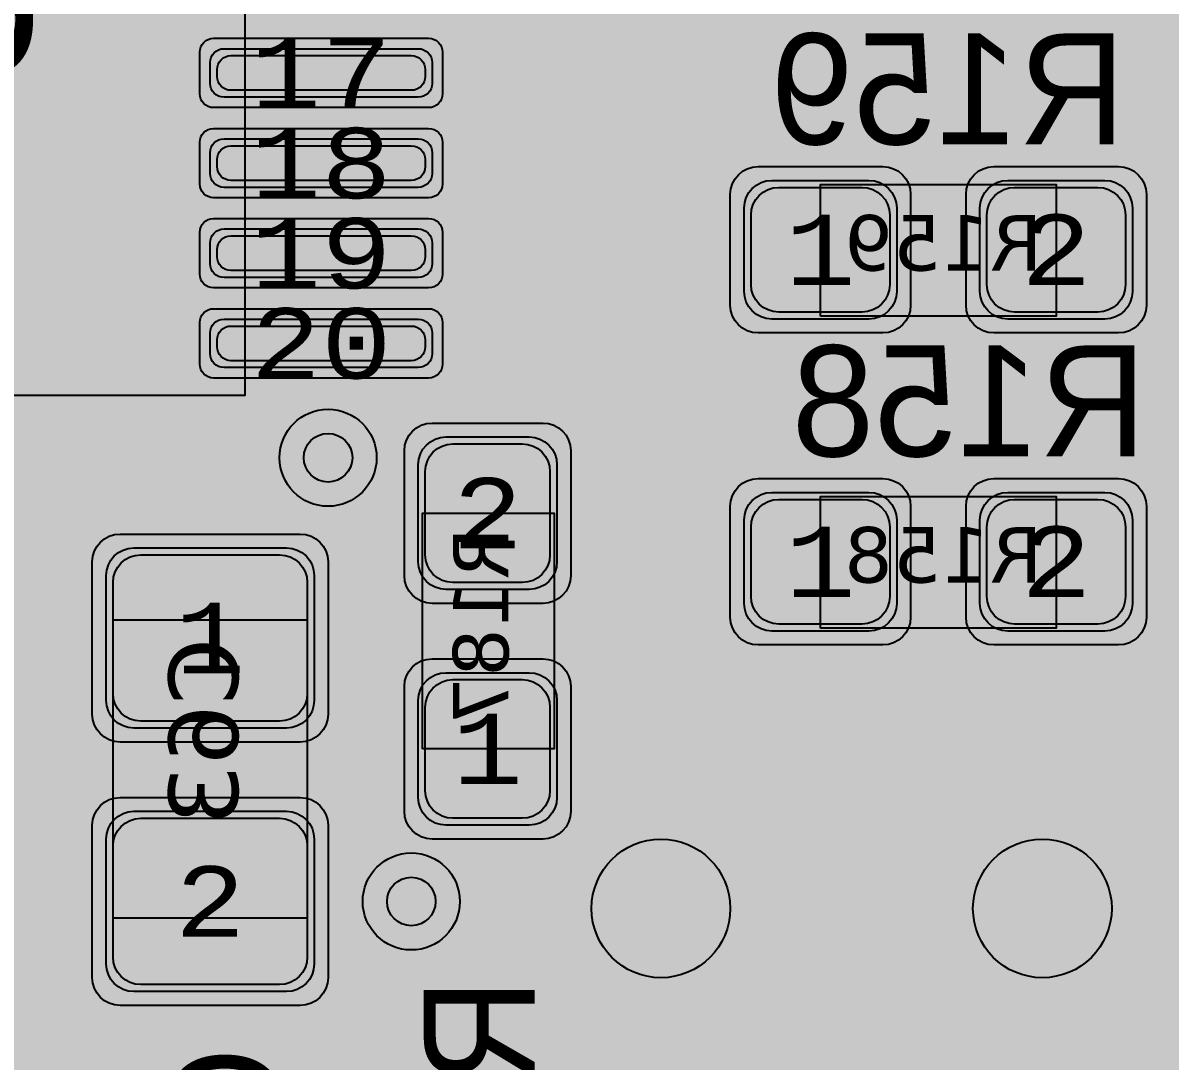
# Model space of a CAD drawing. Extents: x -98 to 119, y -207 to 98.
# Drawn here: x 20.65 to 28.92, y -26.35 to -18.86 of the extents above; entities that cross this region are included whole.
import ezdxf
from ezdxf.enums import TextEntityAlignment as Align

# ---------------------------------------------------------------- set-up
doc = ezdxf.new("R2010")
doc.units = 0
doc.header["$MEASUREMENT"] = 0
for name, color, linetype in [('ASSEMBLY_OUTLINES_BTM', 191, 'CONTINUOUS'), ('ASSEMBLY_PART_NUMBERS_BTM', 191, 'CONTINUOUS'), ('ASSEMBLY_REF_DES_BTM', 191, 'CONTINUOUS'), ('BOARD_OUTLINE', 10, 'CONTINUOUS'), ('DRILL_DRAWING', 21, 'CONTINUOUS'), ('GENERATED_SILKSCREEN_BTM', 255, 'CONTINUOUS'), ('MANUFACTURING_OUTLINES', 10, 'CONTINUOUS'), ('MOUNTING_HOLES_LAYER_BOT17', 42, 'CONTINUOUS'), ('MOUNTING_HOLES_LAYER_TOP', 42, 'CONTINUOUS'), ('PART_PADS_SMD_BTM', 230, 'CONTINUOUS'), ('PIN_NUMBERS_BTM', 8, 'CONTINUOUS'), ('PIN_NUMBERS_TOP', 8, 'CONTINUOUS'), ('PLACEMENT_OUTLINES_BTM', 222, 'CONTINUOUS'), ('PLANE_DATA_LAYER_BOTTOM', 230, 'CONTINUOUS'), ('PLANE_SHAPES_LAYER_BOTTOM', 230, 'CONTINUOUS'), ('PLANE_SHAPES_LAYER_TOP', 150, 'CONTINUOUS'), ('ROUTE_BORDER', 151, 'CONTINUOUS'), ('SILKSCREEN_OUTLINES_BTM', 211, 'CONTINUOUS'), ('SILKSCREEN_REF_DES_BTM', 211, 'CONTINUOUS'), ('SOLDERMASK_PADS_BTM', 12, 'CONTINUOUS'), ('SOLDERPASTE_PADS_BTM', 12, 'CONTINUOUS'), ('TRACES_LAYER_BOTTOM', 230, 'CONTINUOUS'), ('TRACES_LAYER_TOP', 150, 'CONTINUOUS'), ('VIA_HOLES_LAYER_BOTTOM', 30, 'CONTINUOUS'), ('VIA_HOLES_LAYER_TOP', 30, 'CONTINUOUS'), ('VIA_PADS_LAYER_BOTTOM', 230, 'CONTINUOUS'), ('VIA_PADS_LAYER_TOP', 150, 'CONTINUOUS')]:
    doc.layers.add(name, color=color, linetype=linetype)
doc.styles.add('COURIER_NEW', font='COUR.TTF')
doc.styles.add('VERDANA', font='verdana.TTF')
doc.styles.add('VERIBEST_GERBER_0', font='txt')

msp = doc.modelspace()

# ---------------------------------------------------------------- hatches: boundary and pattern name
at = {"layer": 'MOUNTING_HOLES_LAYER_BOT17'}
h = msp.add_hatch(color=256, dxfattribs=at)
edge = h.paths.add_edge_path()
edge.add_arc((25.25, -25.25), 0.5, 0, 360)
h = msp.add_hatch(color=256, dxfattribs=at)
edge = h.paths.add_edge_path()
edge.add_arc((28, -25.25), 0.5, 0, 360)
at = {"layer": 'MOUNTING_HOLES_LAYER_TOP'}
h = msp.add_hatch(color=256, dxfattribs=at)
edge = h.paths.add_edge_path()
edge.add_arc((25.25, -25.25), 0.5, 0, 360)
h = msp.add_hatch(color=256, dxfattribs=at)
edge = h.paths.add_edge_path()
edge.add_arc((28, -25.25), 0.5, 0, 360)
at = {"layer": 'PLANE_DATA_LAYER_BOTTOM'}
h = msp.add_hatch(color=256, dxfattribs=at)
h.paths.add_polyline_path([(-96.5, 0, -1), (96.5, 0, -1)], flags=0)
h.paths.add_polyline_path([(92.251979, -7.43598, 0.72698816), (92.479659, -3.637852, -0.30860979), (92.431259, -3.566904, -0.00963525), (92.431316, -3.563968, 0.00963501), (92.5, -0.000006), (92.5, 0.000001, 0.05332526), (90.407665, 19.562826, -0.05332692), (90.405941, 19.578942), (90.405941, 19.578943, -0.23821791), (90.436919, 19.640273, 0.66175504), (89.584154, 23.221888, -0.29529758), (89.523137, 23.277841, 0.02240102), (87.08146, 31.194059, -0.0862063), (87.076996, 31.219756), (87.076996, 31.219757, -0.21018391), (87.101696, 31.275919, 0.67938251), (85.774921, 34.749845, -0.30186499), (85.705267, 34.797373, 0.04791583), (77.514669, 50.475005, -0.14530744), (77.502324, 50.516585, -0.1239887), (77.511414, 50.552678, 0.60660899), (75.516892, 53.486368, -0.27423899), (75.44586, 53.517962, 0.02152308), (70.565432, 59.806101, -0.17759524), (70.547363, 59.855368), (70.547363, 59.855369, -0.1118333), (70.5548, 59.888203, 0.66175545), (68.116894, 62.64715, -0.29529737), (68.036725, 62.667806, 0.05833458), (51.722715, 76.687749, -0.24933783), (51.689123, 76.750923), (51.689123, 76.750924, -0.06075989), (51.691357, 76.76924, 0.7149664), (48.509213, 78.818582, -0.31487112), (48.42205, 78.81342, 0.02280668), (41.042088, 82.896302, -0.28513695), (40.999698, 82.964591), (40.999698, 82.964596, -0.00424702), (40.999709, 82.965891, 0.64704661), (37.697353, 84.5176, -0.28975486), (37.616734, 84.505806, 0.05294354), (19.031563, 90.52099, -0.30833592), (18.972104, 90.582877, 0.69698225), (15.284156, 91.27756, -0.30833961), (15.206255, 91.241547, 0.02237069), (6.993138, 92.235275, -0.31520437), (6.925536, 92.290658, 0.71588806), (3.14462, 92.496703, -0.31520526), (3.0714, 92.448994, 0.06346806), (-20.215283, 90.264015, -0.32014225), (-20.296827, 90.298428, 0.72963938), (-23.995319, 89.386755, -0.32014403), (-24.051528, 89.318386, 0.01866354), (-30.645576, 87.275991, -0.30986574), (-30.72878, 87.298418, 0.70117084), (-34.249879, 85.978007, -0.00275269), (-34.249874, 85.977168, -0.30685575), (-34.29782, 85.9064, 0.04916641), (-50.410548, 77.556603, -0.32354836), (-50.499711, 77.561018, 0.73921276), (-53.660594, 75.408706, -0.07516987), (-53.657188, 75.386179), (-53.657188, 75.386178, -0.24247942), (-53.68916, 75.324127, 0.01996774), (-59.527063, 70.80098, -0.29848709), (-59.610009, 70.791065, 0.55672441), (-62.5, 69), (-62.5, 68.999999, 0.08270852), (-62.392031, 68.351756, -0.29848757), (-62.412702, 68.270818, 0.06718659), (-78.279974, 49.27977, -0.27781781), (-78.350169, 49.24438, 0.43635087), (-80.5, 47.25), (-80.5, 47.249999, 0.14146633), (-80.192238, 46.184011, -0.14146588), (-80.180512, 46.143397), (-80.180512, 46.143396, -0.13119073), (-80.190652, 46.105416, 0.01929482), (-83.506407, 39.786053, -0.3122068), (-83.581614, 39.742899, 0.43912347), (-85.75, 37.75, 0.20482962), (-85.131688, 36.303992, -0.20483071), (-85.10813, 36.248899), (-85.10813, 36.248898, -0.10091901), (-85.114214, 36.219062, 0.04809776), (-90.466303, 19.289839, -0.31487042), (-90.530154, 19.230281, 0.71496565), (-91.24073, 15.512631, -0.26937831), (-91.202277, 15.446437), (-91.202277, 15.446436, -0.04192983), (-91.203345, 15.433723, 0.01884133), (-92.106444, 8.523669, -0.32827121), (-92.166453, 8.456161, 0.35402801), (-93.75, 6.5), (-93.75, 6.499999, 0.3147083), (-92.438077, 4.622088, -0.31470689), (-92.388093, 4.55054), (-92.388093, 4.550537, -0.01228575), (-92.388185, 4.546794, 0.01229418), (-92.5, 0.00001), (-92.5, -0.000004, 0.05293339), (-90.438132, -19.421494, -0.32940864), (-90.475468, -19.504015, 0.27173254), (-91.5, -21.25, 0.40159771), (-89.586502, -23.248128, -0.32940451), (-89.516056, -23.305059, 0.02130735), (-87.207653, -30.839509, -0.32217733), (-87.232533, -30.924924, 0.23066593), (-88, -32.499999), (-88, -32.5, 0.43149503), (-85.882787, -34.496562, -0.3221788), (-85.807634, -34.544174, 0.04801617), (-77.643233, -50.277018, -0.30387878), (-77.644537, -50.3618, 0.152519), (-78, -51.499999), (-78, -51.5, 0.48198292), (-75.552374, -53.449264, -0.30388342), (-75.473145, -53.479475, 0.02199125), (-70.483925, -59.90214, -0.3186215), (-70.47622, -59.989968, 0.72539906), (-67.952631, -62.834176, -0.31862421), (-67.866344, -62.852281, 0.06239253), (-50.265124, -77.650932, -0.25435623), (-50.230332, -77.714899), (-50.230332, -77.7149, -0.03445317), (-50.231054, -77.725364, 0.03445193), (-50.25, -78), (-50.25, -78.000001, 0.60330822), (-47.119729, -79.649997, -0.29136265), (-47.037917, -79.64725, 0.02294124), (-39.54278, -83.621879, -0.2900128), (-39.499155, -83.690765), (-39.499155, -83.690766, -0.00713035), (-39.499186, -83.692939, 0.00713296), (-39.5, -83.749994), (-39.5, -83.75, 0.65808296), (-36.126004, -85.203319, -0.29776298), (-36.043963, -85.188513, 0.04901634), (-18.771876, -90.575199, -0.30186131), (-18.712566, -90.635139, 0.67938177), (-15.056336, -91.31372, -0.30186438), (-14.979467, -91.279054, 0.02174912), (-6.993138, -92.235275, -0.31520437), (-6.925536, -92.290658, 0.71588806), (-3.14462, -92.496703, -0.31520526), (-3.0714, -92.448994, 0.06250827), (19.869968, -90.340657, -0.3455664), (19.954737, -90.381493, 0.79435682), (23.75, -89.500001), (23.75, -89.499973, 0.00508686), (23.749586, -89.459281, -0.34558849), (23.806159, -89.384097, 0.02146945), (31.383958, -87.013201, -0.31444693), (31.468175, -87.035889, 0.70013084), (35, -85.75), (35, -85.749988, 0.00909926), (34.998675, -85.677212, -0.00905723), (34.998625, -85.674452), (34.998625, -85.674439, -0.3044722), (35.045955, -85.60392, 0.04798546), (50.721249, -77.353765, -0.31444166), (50.808431, -77.356288, 0.61621831), (54, -75.75), (54, -75.749999, 0.06775817), (53.927211, -75.215343, -0.06775352), (53.924438, -75.194974), (53.924438, -75.194973, -0.24153729), (53.95619, -75.13308, 0.02236582), (60.452055, -70.01285, -0.31311155), (60.538488, -70.003709, 0.71009535), (63.344013, -67.475653, -0.09971759), (63.33807, -67.446151), (63.33807, -67.44615, -0.20692806), (63.362073, -67.390635, 0.05820555), (77.187807, -50.973449, -0.31748667), (77.269693, -50.94147, 0.72222414), (79.294241, -47.729048, -0.17387366), (79.276877, -47.680625, -0.13609457), (79.287761, -47.641379, 0.02052348), (82.926938, -40.980152, -0.3530032), (83.013777, -40.939997, 0.48811211), (85.5, -39), (85.5, -38.999999, 0.2400736), (84.675602, -37.381988, -0.24007295), (84.644192, -37.320342), (84.644192, -37.320341, -0.10410562), (84.650658, -37.289623, 0.05054674), (90.411157, -19.546683, -0.32146983), (90.476988, -19.487077, 0.38127918), (92.25, -17.5, 0.2751437), (91.203224, -15.741772, -0.27514249), (91.163342, -15.674784), (91.163342, -15.674783, -0.04255495), (91.164442, -15.661882, 0.02223578), (92.195155, -7.50356, -0.31919634)], flags=0)
at = {"layer": 'PLANE_SHAPES_LAYER_BOTTOM'}
h = msp.add_hatch(color=256, dxfattribs=at)
h.paths.add_polyline_path([(-96.5, 0, -1), (96.5, 0, -1)], flags=0)
h.paths.add_polyline_path([(-92.5, 0, -1), (92.5, 0, -1)], flags=0)
at = {"layer": 'PLANE_SHAPES_LAYER_TOP'}
h = msp.add_hatch(color=256, dxfattribs=at)
h.paths.add_polyline_path([(-96.31345, 0, -1), (96.81345, 0, -1)], flags=0)
h.paths.add_polyline_path([(-92.25, 0, -1), (92.75, 0, -1)], flags=0)
h = msp.add_hatch(color=256, dxfattribs=at)
h.paths.add_polyline_path([(46.25, -35.15), (43.875, -38), (28.75, -38), (32.25, -34.5), (32.25, -30.5), (35.75, -30.5), (35.75, -27), (14.25, -27), (14.25, -24), (-10, -24), (-10, -18.75), (1.75, -18.75), (1.75, -9.25), (-10, -9.25), (-10, 32.75), (1.75, 32.75), (1.75, 34.25), (20.25, 34.25), (20.25, 25.25), (22.25, 23.25), (34.5, 23.25), (34.5, -26.5), (41.25, -26.5), (41.25, -20.5), (46.25, -20.5)])
h.paths.add_polyline_path([(-8.75, 10.25), (-8.75, 19.5), (1.25, 19.5), (1.25, 10.25)], flags=16)
h.paths.add_polyline_path([(6, 27.25), (6, 29.75), (15.45, 29.75), (15.45, 27.25)], flags=16)
at = {"layer": 'VIA_HOLES_LAYER_BOTTOM'}
h = msp.add_hatch(color=256, dxfattribs=at)
edge = h.paths.add_edge_path()
edge.add_arc((22.85, -22), 0.175, 0, 360)
h = msp.add_hatch(color=256, dxfattribs=at)
edge = h.paths.add_edge_path()
edge.add_arc((23.45, -25.2), 0.175, 0, 360)
at = {"layer": 'VIA_HOLES_LAYER_TOP'}
h = msp.add_hatch(color=256, dxfattribs=at)
edge = h.paths.add_edge_path()
edge.add_arc((22.85, -22), 0.175, 0, 360)
h = msp.add_hatch(color=256, dxfattribs=at)
edge = h.paths.add_edge_path()
edge.add_arc((23.45, -25.2), 0.175, 0, 360)

# ---------------------------------------------------------------- linework, layer by layer
at = {"layer": 'ASSEMBLY_OUTLINES_BTM', "const_width": 0.2}
msp.add_lwpolyline([(17.75, -21.55), (17.75, -14.95), (22.25, -14.95), (22.25, -21.55)], close=True, dxfattribs=at)
at = {"layer": 'ASSEMBLY_OUTLINES_BTM'}
for points in [[(26.4, -20.98), (26.4, -20.03), (28.1, -20.03), (28.1, -20.98)], [(26.4, -23.23), (26.4, -22.28), (28.1, -22.28), (28.1, -23.23)], [(23.53, -24.1), (23.53, -22.4), (24.48, -22.4), (24.48, -24.1)], [(21.3, -25.32), (21.3, -23.17), (22.7, -23.17), (22.7, -25.32)]]:
    msp.add_lwpolyline(points, close=True, dxfattribs=at)
at = {"layer": 'BOARD_OUTLINE', "const_width": 0.1}
msp.add_lwpolyline([(-97.5, 0, -1), (97.5, 0, -1)], format="xyb", close=True, dxfattribs=at)
at = {"layer": 'GENERATED_SILKSCREEN_BTM', "const_width": 0.15}
for points in [[(22.249995, -18.975), (22.249995, -18.825), (22.250005, -18.825), (22.250005, -18.975)], [(22.249995, -19.625), (22.249995, -19.475), (22.250005, -19.475), (22.250005, -19.625)], [(22.249995, -20.275), (22.249995, -20.125), (22.250005, -20.125), (22.250005, -20.275)], [(22.249995, -20.925), (22.249995, -20.775), (22.250005, -20.775), (22.250005, -20.925)]]:
    msp.add_lwpolyline(points, close=True, dxfattribs=at)
for points in [[(27.6212, -19.7208), (27.6276, -19.7224), (27.6316, -19.7256), (27.6332, -19.7312), (27.634, -19.7376), (27.6332, -19.7432), (27.6316, -19.7488), (27.6276, -19.7528), (27.6212, -19.7536), (27.3092, -19.7536), (27.3036, -19.7528), (27.2988, -19.7488), (27.2964, -19.7432), (27.2956, -19.7376), (27.2964, -19.7312), (27.2988, -19.7256), (27.3036, -19.7224), (27.3092, -19.7208), (27.45, -19.7208), (27.45, -18.9696), (27.4508, -18.964), (27.4532, -18.96), (27.4572, -18.9576), (27.4628, -18.9568), (27.4668, -18.956), (27.4708, -18.956), (27.474, -18.9576), (27.4772, -18.9608), (27.6332, -19.18), (27.6348, -19.1832), (27.6356, -19.1856), (27.6356, -19.1912), (27.6332, -19.196), (27.6292, -19.2), (27.6244, -19.2032), (27.6188, -19.2048), (27.6156, -19.2048), (27.6132, -19.204), (27.6092, -19.1992), (27.4812, -19.02), (27.4812, -19.7208), (27.6212, -19.7208)], [(26.1108, -19.7504), (26.2452, -19.6408), (26.2476, -19.6392), (26.2492, -19.6368), (26.25, -19.632), (26.2492, -19.6264), (26.2468, -19.6208), (26.2428, -19.6168), (26.238, -19.6136), (26.2324, -19.6128), (26.2268, -19.6144), (26.0964, -19.7208), (25.838, -19.7208), (25.7132, -19.62), (25.7132, -19.3328), (25.822, -19.4208), (25.8252, -19.4224), (25.826, -19.4232), (25.8284, -19.424), (25.8316, -19.424), (26.1012, -19.424), (26.1044, -19.424), (26.1092, -19.4224), (26.1108, -19.4208), (26.2452, -19.312), (26.2476, -19.3112), (26.2484, -19.3096), (26.25, -19.3072), (26.2516, -19.3016), (26.2524, -19.2984), (26.2524, -19.0792), (26.2516, -19.0752), (26.25, -19.072), (26.2484, -19.0696), (26.2476, -19.0688), (26.2452, -19.0664), (26.1108, -18.9568), (26.1076, -18.956), (26.106, -18.9552), (26.1044, -18.9544), (26.1012, -18.9536), (25.8316, -18.9536), (25.8284, -18.9544), (25.8268, -18.9552), (25.8244, -18.956), (25.8212, -18.9568), (25.6868, -19.0664), (25.6844, -19.0704), (25.6836, -19.0736), (25.682, -19.076), (25.6812, -19.0792), (25.6812, -19.628), (25.682, -19.6304), (25.6836, -19.636), (25.6844, -19.6376), (25.6868, -19.6408), (25.8212, -19.7504), (25.8252, -19.752), (25.826, -19.7528), (25.8284, -19.7528), (25.8292, -19.7536), (25.83, -19.7536), (25.8316, -19.7536), (26.1012, -19.7536), (26.1044, -19.7528), (26.1076, -19.752), (26.1108, -19.7504)], [(26.2196, -19.0872), (26.2196, -19.2904), (26.0964, -19.392), (25.838, -19.392), (25.7132, -19.2904), (25.7132, -19.0872), (25.838, -18.9864), (26.0964, -18.9864), (26.2196, -19.0872)], [(26.858, -19.2288), (26.8612, -19.2296), (26.8636, -19.2304), (26.8668, -19.232), (26.9756, -19.32), (26.9756, -18.9864), (26.4532, -18.9864), (26.4476, -18.9848), (26.4428, -18.9816), (26.4404, -18.976), (26.4396, -18.9704), (26.4404, -18.964), (26.4428, -18.9592), (26.4476, -18.9552), (26.4532, -18.9536), (26.9932, -18.9536), (26.9988, -18.9552), (27.0036, -18.9592), (27.0076, -18.964), (27.0092, -18.9696), (27.0092, -19.3544), (27.0084, -19.36), (27.006, -19.364), (27.0028, -19.3664), (26.9972, -19.368), (26.994, -19.3696), (26.99, -19.3704), (26.986, -19.3696), (26.9828, -19.3672), (26.8524, -19.2608), (26.594, -19.2608), (26.4692, -19.3624), (26.4692, -19.62), (26.594, -19.72), (26.8524, -19.72), (26.9828, -19.6144), (26.9884, -19.612), (26.9932, -19.612), (26.9988, -19.6152), (27.0028, -19.6192), (27.006, -19.6248), (27.0076, -19.6304), (27.0068, -19.6336), (27.006, -19.636), (27.0044, -19.6384), (27.002, -19.64), (26.8668, -19.7504), (26.8644, -19.752), (26.8612, -19.752), (26.858, -19.7536), (26.5884, -19.7536), (26.5868, -19.7536), (26.5852, -19.7528), (26.5844, -19.7528), (26.5828, -19.752), (26.5812, -19.752), (26.578, -19.7504), (26.4428, -19.64), (26.4404, -19.6376), (26.4396, -19.636), (26.438, -19.6312), (26.4372, -19.628), (26.4372, -19.3544), (26.438, -19.3512), (26.4396, -19.3464), (26.4396, -19.3448), (26.4412, -19.344), (26.442, -19.3424), (26.4428, -19.3408), (26.578, -19.232), (26.582, -19.2304), (26.5852, -19.2296), (26.5884, -19.2288), (26.858, -19.2288)], [(27.926, -19.2576), (27.9236, -19.256), (27.9228, -19.252), (27.9212, -19.248), (27.9204, -19.244), (27.9204, -19.0792), (27.9212, -19.0752), (27.9228, -19.0728), (27.9228, -19.0704), (27.9236, -19.0696), (27.9252, -19.0688), (27.926, -19.0672), (28.062, -18.9568), (28.066, -18.9552), (28.0692, -18.9544), (28.0724, -18.9536), (28.4756, -18.9536), (28.4828, -18.9552), (28.4876, -18.9592), (28.4916, -18.964), (28.4932, -18.9696), (28.4932, -19.7376), (28.4916, -19.744), (28.4876, -19.748), (28.4828, -19.7504), (28.4772, -19.7512), (28.4708, -19.7504), (28.4652, -19.748), (28.4612, -19.744), (28.4596, -19.7376), (28.4596, -19.3696), (28.0836, -19.3696), (27.9524, -19.7424), (27.9492, -19.748), (27.9436, -19.7512), (27.938, -19.752), (27.9324, -19.7504), (27.9276, -19.748), (27.9236, -19.744), (27.922, -19.7384), (27.9228, -19.732), (28.054, -19.3592), (27.926, -19.2576)], [(28.4596, -18.9864), (28.0772, -18.9864), (27.9524, -19.0872), (27.9524, -19.236), (28.0772, -19.3376), (28.4596, -19.3376), (28.4596, -18.9864)], [(27.7708, -21.9708), (27.7772, -21.9724), (27.7812, -21.9756), (27.7828, -21.9812), (27.7836, -21.9876), (27.7828, -21.9932), (27.7812, -21.9988), (27.7772, -22.0028), (27.7708, -22.0036), (27.4588, -22.0036), (27.4532, -22.0028), (27.4484, -21.9988), (27.446, -21.9932), (27.4452, -21.9876), (27.446, -21.9812), (27.4484, -21.9756), (27.4532, -21.9724), (27.4588, -21.9708), (27.5996, -21.9708), (27.5996, -21.2196), (27.6004, -21.214), (27.6028, -21.21), (27.6068, -21.2076), (27.6124, -21.2068), (27.6164, -21.206), (27.6204, -21.206), (27.6236, -21.2076), (27.6268, -21.2108), (27.7828, -21.43), (27.7844, -21.4332), (27.7852, -21.4356), (27.7852, -21.4412), (27.7828, -21.446), (27.7788, -21.45), (27.774, -21.4532), (27.7684, -21.4548), (27.7652, -21.4548), (27.7628, -21.454), (27.7588, -21.4492), (27.6308, -21.27), (27.6308, -21.9708), (27.7708, -21.9708)], [(25.8652, -21.4988), (25.8908, -21.5756), (25.8652, -21.6524), (25.8652, -21.6548), (25.8644, -21.658), (25.8644, -21.9052), (25.8644, -21.9076), (25.8652, -21.91), (25.866, -21.9132), (25.8692, -21.9164), (25.9492, -21.9988), (25.9532, -22.002), (25.9572, -22.0028), (25.9604, -22.0036), (26.254, -22.0036), (26.2564, -22.0036), (26.2588, -22.0028), (26.262, -22.002), (26.2652, -21.9988), (26.3452, -21.9164), (26.3492, -21.9132), (26.35, -21.91), (26.35, -21.9052), (26.35, -21.658), (26.35, -21.6548), (26.35, -21.6532), (26.3492, -21.6524), (26.3236, -21.5756), (26.3492, -21.4988), (26.35, -21.498), (26.35, -21.4932), (26.35, -21.3012), (26.35, -21.298), (26.3492, -21.294), (26.3452, -21.29), (26.2652, -21.2076), (26.262, -21.2052), (26.2588, -21.2044), (26.2564, -21.2036), (26.254, -21.2036), (25.9604, -21.2036), (25.9572, -21.2044), (25.9532, -21.2052), (25.9492, -21.2076), (25.8692, -21.29), (25.866, -21.2948), (25.8652, -21.298), (25.8644, -21.3012), (25.8644, -21.4932), (25.8644, -21.4964), (25.8652, -21.498), (25.8652, -21.4988)], [(26.318, -21.31), (26.318, -21.4916), (26.2964, -21.5604), (25.9196, -21.5604), (25.8964, -21.4916), (25.8964, -21.31), (25.9676, -21.2364), (26.246, -21.2364), (26.318, -21.31)], [(27.0076, -21.4788), (27.0108, -21.4796), (27.0132, -21.4804), (27.0164, -21.482), (27.1252, -21.57), (27.1252, -21.2364), (26.6028, -21.2364), (26.5972, -21.2348), (26.5924, -21.2316), (26.59, -21.226), (26.5892, -21.2204), (26.59, -21.214), (26.5924, -21.2092), (26.5972, -21.2052), (26.6028, -21.2036), (27.1428, -21.2036), (27.1484, -21.2052), (27.1532, -21.2092), (27.1572, -21.214), (27.1588, -21.2196), (27.1588, -21.6044), (27.158, -21.61), (27.1556, -21.614), (27.1524, -21.6164), (27.1468, -21.618), (27.1436, -21.6196), (27.1396, -21.6204), (27.1356, -21.6196), (27.1324, -21.6172), (27.002, -21.5108), (26.7436, -21.5108), (26.6188, -21.6124), (26.6188, -21.87), (26.7436, -21.97), (27.002, -21.97), (27.1324, -21.8644), (27.138, -21.862), (27.1428, -21.862), (27.1484, -21.8652), (27.1524, -21.8692), (27.1556, -21.8748), (27.1572, -21.8804), (27.1564, -21.8836), (27.1556, -21.886), (27.154, -21.8884), (27.1516, -21.89), (27.0164, -22.0004), (27.014, -22.002), (27.0108, -22.002), (27.0076, -22.0036), (26.738, -22.0036), (26.7364, -22.0036), (26.7348, -22.0028), (26.734, -22.0028), (26.7324, -22.002), (26.7308, -22.002), (26.7276, -22.0004), (26.5924, -21.89), (26.59, -21.8876), (26.5892, -21.886), (26.5876, -21.8812), (26.5868, -21.878), (26.5868, -21.6044), (26.5876, -21.6012), (26.5892, -21.5964), (26.5892, -21.5948), (26.5908, -21.594), (26.5916, -21.5924), (26.5924, -21.5908), (26.7276, -21.482), (26.7316, -21.4804), (26.7348, -21.4796), (26.738, -21.4788), (27.0076, -21.4788)], [(28.0756, -21.5076), (28.0732, -21.506), (28.0724, -21.502), (28.0708, -21.498), (28.07, -21.494), (28.07, -21.3292), (28.0708, -21.3252), (28.0724, -21.3228), (28.0724, -21.3204), (28.0732, -21.3196), (28.0748, -21.3188), (28.0756, -21.3172), (28.2116, -21.2068), (28.2156, -21.2052), (28.2188, -21.2044), (28.222, -21.2036), (28.6252, -21.2036), (28.6324, -21.2052), (28.6372, -21.2092), (28.6412, -21.214), (28.6428, -21.2196), (28.6428, -21.9876), (28.6412, -21.994), (28.6372, -21.998), (28.6324, -22.0004), (28.6268, -22.0012), (28.6204, -22.0004), (28.6148, -21.998), (28.6108, -21.994), (28.6092, -21.9876), (28.6092, -21.6196), (28.2332, -21.6196), (28.102, -21.9924), (28.0988, -21.998), (28.0932, -22.0012), (28.0876, -22.002), (28.082, -22.0004), (28.0772, -21.998), (28.0732, -21.994), (28.0716, -21.9884), (28.0724, -21.982), (28.2036, -21.6092), (28.0756, -21.5076)], [(28.6092, -21.2364), (28.2268, -21.2364), (28.102, -21.3372), (28.102, -21.486), (28.2268, -21.5876), (28.6092, -21.5876), (28.6092, -21.2364)], [(26.318, -21.6612), (26.318, -21.898), (26.246, -21.9708), (25.9676, -21.9708), (25.8964, -21.898), (25.8964, -21.6612), (25.9196, -21.5924), (26.2964, -21.5924), (26.318, -21.6612)], [(23.6528, -26.4268), (23.652, -26.426), (23.6496, -26.4244), (23.54, -26.2884), (23.5384, -26.2844), (23.5376, -26.282), (23.5368, -26.278), (23.5368, -25.8748), (23.5384, -25.8676), (23.5424, -25.8636), (23.5472, -25.8588), (23.5528, -25.8572), (24.3208, -25.8572), (24.3272, -25.8588), (24.3312, -25.8628), (24.3336, -25.8676), (24.3344, -25.8732), (24.3336, -25.8796), (24.3312, -25.8852), (24.3272, -25.8892), (24.3208, -25.8908), (23.9528, -25.8908), (23.9528, -26.2668), (24.3256, -26.398), (24.3312, -26.4012), (24.3344, -26.4068), (24.3352, -26.4132), (24.3336, -26.418), (24.3312, -26.4228), (24.3264, -26.4268), (24.3216, -26.4292), (24.3152, -26.4276), (23.9424, -26.2964), (23.8408, -26.4244)], [(23.5696, -25.8908), (23.5696, -26.274), (23.6704, -26.398), (23.8192, -26.398), (23.9208, -26.274), (23.9208, -25.8908), (23.5696, -25.8908)], [(22.5036, -26.5), (22.394, -26.3656), (22.3916, -26.3616), (22.3884, -26.3608), (22.3852, -26.3592), (22.3812, -26.3584), (21.8324, -26.3584), (21.8284, -26.3592), (21.8252, -26.3608), (21.8236, -26.3624), (21.822, -26.3632), (21.8196, -26.3656), (21.71, -26.5)], [(21.7396, -26.5144), (21.8404, -26.3912), (22.3732, -26.3912), (22.474, -26.5144)], [(23.8408, -26.4244), (23.8392, -26.4268)]]:
    msp.add_lwpolyline(points, dxfattribs=at)
for points in [[(27.533844, -20.029995, 0.00001164), (27.533836, -20.030005), (26.966164, -20.030005, 0.00001164), (26.966156, -20.029995), (27.533844, -20.029995)], [(27.542098, -20.980005), (26.957902, -20.980005, 0.00001223), (26.957911, -20.979995), (27.542089, -20.979995, 0.00001223), (27.542098, -20.980005)], [(22.250005, -21.55, -0.41421356), (22.25, -21.550005), (17.75, -21.550005, -0.41421356), (17.749995, -21.55), (17.749995, -21.425), (17.750005, -21.425), (17.750005, -21.549995), (22.249995, -21.549995), (22.249995, -21.425), (22.250005, -21.425), (22.250005, -21.55)], [(27.533844, -22.279995, 0.00001164), (27.533836, -22.280005), (26.966164, -22.280005, 0.00001164), (26.966156, -22.279995), (27.533844, -22.279995)], [(23.530005, -23.533836, 0.00001164), (23.529995, -23.533844), (23.529995, -22.966156, 0.00001164), (23.530005, -22.966164), (23.530005, -23.533836)], [(24.480005, -23.542098, 0.00001223), (24.479995, -23.542089), (24.479995, -22.957911, 0.00001223), (24.480005, -22.957902), (24.480005, -23.542098)], [(27.542098, -23.230005), (26.957902, -23.230005, 0.00001223), (26.957911, -23.229995), (27.542089, -23.229995, 0.00001223), (27.542098, -23.230005)], [(21.300005, -24.519508, 0.0000111), (21.299995, -24.519515), (21.299995, -23.980485, 0.0000111), (21.300005, -23.980492), (21.300005, -24.519508)], [(22.700005, -24.519515, 0.0000111), (22.699995, -24.519508), (22.699995, -23.980492, 0.0000111), (22.700005, -23.980485), (22.700005, -24.519515)]]:
    msp.add_lwpolyline(points, format="xyb", dxfattribs=at)
at = {"layer": 'MANUFACTURING_OUTLINES'}
msp.add_circle((0, 0), 97.575405, dxfattribs=at)
at = {"layer": 'MOUNTING_HOLES_LAYER_BOT17'}
for centre in [(25.25, -25.25), (28, -25.25)]:
    msp.add_circle(centre, 0.5, dxfattribs=at)
at = {"layer": 'MOUNTING_HOLES_LAYER_TOP'}
for centre in [(25.25, -25.25), (28, -25.25)]:
    msp.add_circle(centre, 0.5, dxfattribs=at)
at = {"layer": 'PART_PADS_SMD_BTM'}
for points in [[(22, -19.15, -0.41421356), (22.1, -19.05), (23.5, -19.05, -0.41421356), (23.6, -19.15), (23.6, -19.3, -0.41421356), (23.5, -19.4), (22.1, -19.4, -0.41421356), (22, -19.3)], [(22, -19.8, -0.41421356), (22.1, -19.7), (23.5, -19.7, -0.41421356), (23.6, -19.8), (23.6, -19.95, -0.41421356), (23.5, -20.05), (22.1, -20.05, -0.41421356), (22, -19.95)], [(25.85, -20.2, -0.41421356), (26.05, -20), (26.75, -20, -0.41421356), (26.95, -20.2), (26.95, -20.8, -0.41421356), (26.75, -21), (26.05, -21, -0.41421356), (25.85, -20.8)], [(27.55, -20.2, -0.41421356), (27.75, -20), (28.45, -20, -0.41421356), (28.65, -20.2), (28.65, -20.8, -0.41421356), (28.45, -21), (27.75, -21, -0.41421356), (27.55, -20.8)], [(22, -20.45, -0.41421356), (22.1, -20.35), (23.5, -20.35, -0.41421356), (23.6, -20.45), (23.6, -20.6, -0.41421356), (23.5, -20.7), (22.1, -20.7, -0.41421356), (22, -20.6)], [(22, -21.1, -0.41421356), (22.1, -21), (23.5, -21, -0.41421356), (23.6, -21.1), (23.6, -21.25, -0.41421356), (23.5, -21.35), (22.1, -21.35, -0.41421356), (22, -21.25)], [(23.7, -22.95, -0.41421356), (23.5, -22.75), (23.5, -22.05, -0.41421356), (23.7, -21.85), (24.3, -21.85, -0.41421356), (24.5, -22.05), (24.5, -22.75, -0.41421356), (24.3, -22.95)], [(25.85, -22.45, -0.41421356), (26.05, -22.25), (26.75, -22.25, -0.41421356), (26.95, -22.45), (26.95, -23.05, -0.41421356), (26.75, -23.25), (26.05, -23.25, -0.41421356), (25.85, -23.05)], [(27.55, -22.45, -0.41421356), (27.75, -22.25), (28.45, -22.25, -0.41421356), (28.65, -22.45), (28.65, -23.05, -0.41421356), (28.45, -23.25), (27.75, -23.25, -0.41421356), (27.55, -23.05)], [(22.75, -23.75, -0.41421356), (22.55, -23.95), (21.45, -23.95, -0.41421356), (21.25, -23.75), (21.25, -22.85, -0.41421356), (21.45, -22.65), (22.55, -22.65, -0.41421356), (22.75, -22.85)], [(23.7, -24.65, -0.41421356), (23.5, -24.45), (23.5, -23.75, -0.41421356), (23.7, -23.55), (24.3, -23.55, -0.41421356), (24.5, -23.75), (24.5, -24.45, -0.41421356), (24.3, -24.65)], [(22.75, -25.65, -0.41421356), (22.55, -25.85), (21.45, -25.85, -0.41421356), (21.25, -25.65), (21.25, -24.75, -0.41421356), (21.45, -24.55), (22.55, -24.55, -0.41421356), (22.75, -24.75)]]:
    msp.add_lwpolyline(points, format="xyb", close=True, dxfattribs=at)
at = {"layer": 'PLACEMENT_OUTLINES_BTM'}
for points in [[(17.75, -21.55), (17.75, -14.95), (22.25, -14.95), (22.25, -21.55)], [(26.4, -20.98), (26.4, -20.03), (28.1, -20.03), (28.1, -20.98)], [(26.4, -23.23), (26.4, -22.28), (28.1, -22.28), (28.1, -23.23)], [(23.53, -24.1), (23.53, -22.4), (24.48, -22.4), (24.48, -24.1)], [(21.3, -25.32), (21.3, -23.17), (22.7, -23.17), (22.7, -25.32)]]:
    msp.add_lwpolyline(points, close=True, dxfattribs=at)
at = {"layer": 'ROUTE_BORDER'}
msp.add_circle((0, 0), 96.5, dxfattribs=at)
at = {"layer": 'SILKSCREEN_OUTLINES_BTM'}
for points in [[(17.75, -21.55), (17.75, -14.95), (22.25, -14.95), (22.25, -21.55)], [(26.4, -20.98), (26.4, -20.03), (28.1, -20.03), (28.1, -20.98)], [(26.4, -23.23), (26.4, -22.28), (28.1, -22.28), (28.1, -23.23)], [(23.53, -24.1), (23.53, -22.4), (24.48, -22.4), (24.48, -24.1)], [(21.3, -25.32), (21.3, -23.17), (22.7, -23.17), (22.7, -25.32)]]:
    msp.add_lwpolyline(points, close=True, dxfattribs=at)
at = {"layer": 'SOLDERMASK_PADS_BTM'}
for points in [[(21.925, -19.075, -0.41421356), (22.025, -18.975), (23.575, -18.975, -0.41421356), (23.675, -19.075), (23.675, -19.375, -0.41421356), (23.575, -19.475), (22.025, -19.475, -0.41421356), (21.925, -19.375)], [(21.925, -19.725, -0.41421356), (22.025, -19.625), (23.575, -19.625, -0.41421356), (23.675, -19.725), (23.675, -20.025, -0.41421356), (23.575, -20.125), (22.025, -20.125, -0.41421356), (21.925, -20.025)], [(25.75, -20.1, -0.41421356), (25.95, -19.9), (26.85, -19.9, -0.41421356), (27.05, -20.1), (27.05, -20.9, -0.41421356), (26.85, -21.1), (25.95, -21.1, -0.41421356), (25.75, -20.9)], [(27.45, -20.1, -0.41421356), (27.65, -19.9), (28.55, -19.9, -0.41421356), (28.75, -20.1), (28.75, -20.9, -0.41421356), (28.55, -21.1), (27.65, -21.1, -0.41421356), (27.45, -20.9)], [(21.925, -20.375, -0.41421356), (22.025, -20.275), (23.575, -20.275, -0.41421356), (23.675, -20.375), (23.675, -20.675, -0.41421356), (23.575, -20.775), (22.025, -20.775, -0.41421356), (21.925, -20.675)], [(21.925, -21.025, -0.41421356), (22.025, -20.925), (23.575, -20.925, -0.41421356), (23.675, -21.025), (23.675, -21.325, -0.41421356), (23.575, -21.425), (22.025, -21.425, -0.41421356), (21.925, -21.325)], [(23.6, -23.05, -0.41421356), (23.4, -22.85), (23.4, -21.95, -0.41421356), (23.6, -21.75), (24.4, -21.75, -0.41421356), (24.6, -21.95), (24.6, -22.85, -0.41421356), (24.4, -23.05)], [(25.75, -22.35, -0.41421356), (25.95, -22.15), (26.85, -22.15, -0.41421356), (27.05, -22.35), (27.05, -23.15, -0.41421356), (26.85, -23.35), (25.95, -23.35, -0.41421356), (25.75, -23.15)], [(27.45, -22.35, -0.41421356), (27.65, -22.15), (28.55, -22.15, -0.41421356), (28.75, -22.35), (28.75, -23.15, -0.41421356), (28.55, -23.35), (27.65, -23.35, -0.41421356), (27.45, -23.15)], [(22.85, -23.85, -0.41421356), (22.65, -24.05), (21.35, -24.05, -0.41421356), (21.15, -23.85), (21.15, -22.75, -0.41421356), (21.35, -22.55), (22.65, -22.55, -0.41421356), (22.85, -22.75)], [(23.6, -24.75, -0.41421356), (23.4, -24.55), (23.4, -23.65, -0.41421356), (23.6, -23.45), (24.4, -23.45, -0.41421356), (24.6, -23.65), (24.6, -24.55, -0.41421356), (24.4, -24.75)], [(22.85, -25.75, -0.41421356), (22.65, -25.95), (21.35, -25.95, -0.41421356), (21.15, -25.75), (21.15, -24.65, -0.41421356), (21.35, -24.45), (22.65, -24.45, -0.41421356), (22.85, -24.65)]]:
    msp.add_lwpolyline(points, format="xyb", close=True, dxfattribs=at)
at = {"layer": 'SOLDERPASTE_PADS_BTM'}
for points in [[(22.05, -19.2, -0.41421356), (22.15, -19.1), (23.45, -19.1, -0.41421356), (23.55, -19.2), (23.55, -19.25, -0.41421356), (23.45, -19.35), (22.15, -19.35, -0.41421356), (22.05, -19.25)], [(22.05, -19.85, -0.41421356), (22.15, -19.75), (23.45, -19.75, -0.41421356), (23.55, -19.85), (23.55, -19.9, -0.41421356), (23.45, -20), (22.15, -20, -0.41421356), (22.05, -19.9)], [(25.9, -20.25, -0.41421356), (26.1, -20.05), (26.7, -20.05, -0.41421356), (26.9, -20.25), (26.9, -20.75, -0.41421356), (26.7, -20.95), (26.1, -20.95, -0.41421356), (25.9, -20.75)], [(27.6, -20.25, -0.41421356), (27.8, -20.05), (28.4, -20.05, -0.41421356), (28.6, -20.25), (28.6, -20.75, -0.41421356), (28.4, -20.95), (27.8, -20.95, -0.41421356), (27.6, -20.75)], [(22.05, -20.5, -0.41421356), (22.15, -20.4), (23.45, -20.4, -0.41421356), (23.55, -20.5), (23.55, -20.55, -0.41421356), (23.45, -20.65), (22.15, -20.65, -0.41421356), (22.05, -20.55)], [(22.05, -21.15, -0.41421356), (22.15, -21.05), (23.45, -21.05, -0.41421356), (23.55, -21.15), (23.55, -21.2, -0.41421356), (23.45, -21.3), (22.15, -21.3, -0.41421356), (22.05, -21.2)], [(23.75, -22.9, -0.41421356), (23.55, -22.7), (23.55, -22.1, -0.41421356), (23.75, -21.9), (24.25, -21.9, -0.41421356), (24.45, -22.1), (24.45, -22.7, -0.41421356), (24.25, -22.9)], [(25.9, -22.5, -0.41421356), (26.1, -22.3), (26.7, -22.3, -0.41421356), (26.9, -22.5), (26.9, -23, -0.41421356), (26.7, -23.2), (26.1, -23.2, -0.41421356), (25.9, -23)], [(27.6, -22.5, -0.41421356), (27.8, -22.3), (28.4, -22.3, -0.41421356), (28.6, -22.5), (28.6, -23, -0.41421356), (28.4, -23.2), (27.8, -23.2, -0.41421356), (27.6, -23)], [(22.7, -23.7, -0.41421356), (22.5, -23.9), (21.5, -23.9, -0.41421356), (21.3, -23.7), (21.3, -22.9, -0.41421356), (21.5, -22.7), (22.5, -22.7, -0.41421356), (22.7, -22.9)], [(23.75, -24.6, -0.41421356), (23.55, -24.4), (23.55, -23.8, -0.41421356), (23.75, -23.6), (24.25, -23.6, -0.41421356), (24.45, -23.8), (24.45, -24.4, -0.41421356), (24.25, -24.6)], [(22.7, -25.6, -0.41421356), (22.5, -25.8), (21.5, -25.8, -0.41421356), (21.3, -25.6), (21.3, -24.8, -0.41421356), (21.5, -24.6), (22.5, -24.6, -0.41421356), (22.7, -24.8)]]:
    msp.add_lwpolyline(points, format="xyb", close=True, dxfattribs=at)
at = {"layer": 'TRACES_LAYER_BOTTOM'}
for points, const_width in [([(11.05, -9.325), (17.408823, -9.325), (20.907254, -12.823431), (20.907254, -23.941685), (19.276193, -25.572746), (11.894498, -25.572746), (8.696752, -22.375), (5.053248, -22.375), (4.377333, -23.050915), (-2.632969, -23.050915), (-3.155, -22.528884), (-3.155, -19.3)], 0.25), ([(19.55, -9.5), (19.55, -10.580266), (21.482837, -12.513103), (21.482837, -20.761988), (21.895849, -21.175), (22.8, -21.175)], 0.35), ([(22.8, -17.275), (23.923794, -17.275), (25.898794, -19.25), (30.15, -19.25)], 0.25), ([(22.8, -17.925), (23.825, -17.925), (26.4, -20.5)], 0.25), ([(30.15, -21.5), (25.828248, -21.5), (25.575, -21.246752), (25.575, -20.331877), (25.507247, -20.264124), (25.507244, -20.264124), (23.81812, -18.575), (22.8, -18.575)], 0.25), ([(26.4, -22.75), (26.35, -22.75), (25.175, -21.575), (25.175, -20.525), (23.875, -19.225), (22.8, -19.225)], 0.25), ([(30.4, -24), (26.250845, -24), (24.775, -22.524155), (24.775, -20.775), (23.875, -19.875), (22.8, -19.875)], 0.25), ([(28.1, -20.5), (35.045688, -20.5), (35.782958, -21.23727), (38.56727, -21.23727), (39.95, -22.62)], 0.35), ([(24, -22.4), (24, -20.806111), (23.718889, -20.525), (22.8, -20.525)], 0.25), ([(22.8, -21.175), (22.8, -21.95), (22.85, -22)], 0.35), ([(22, -23.3), (22.1, -23.3), (22.885876, -22.514124), (22.885876, -22.035876), (22.85, -22)], 0.35), ([(39.95, -25.16), (38.608776, -23.818776), (35.750096, -23.818776), (34.68132, -22.75), (28.1, -22.75)], 0.35), ([(24, -24.1), (24, -24.925), (23.725, -25.2), (23.45, -25.2)], 0.35), ([(23.45, -25.2), (22, -25.2)], 0.35)]:
    msp.add_lwpolyline(points, dxfattribs=dict(at, const_width=const_width))
at = {"layer": 'TRACES_LAYER_TOP', "const_width": 0.35}
msp.add_lwpolyline([(14.5, -22.4), (18.6, -22.4), (19, -22), (22.85, -22)], dxfattribs=at)
at = {"layer": 'VIA_HOLES_LAYER_BOTTOM'}
for centre in [(22.85, -22), (23.45, -25.2)]:
    msp.add_circle(centre, 0.175, dxfattribs=at)
at = {"layer": 'VIA_HOLES_LAYER_TOP'}
for centre in [(22.85, -22), (23.45, -25.2)]:
    msp.add_circle(centre, 0.175, dxfattribs=at)
at = {"layer": 'VIA_PADS_LAYER_BOTTOM'}
for centre in [(22.85, -22), (23.45, -25.2)]:
    msp.add_circle(centre, 0.35, dxfattribs=at)
at = {"layer": 'VIA_PADS_LAYER_TOP'}
for centre in [(22.85, -22), (23.45, -25.2)]:
    msp.add_circle(centre, 0.35, dxfattribs=at)

# ---------------------------------------------------------------- texts
at = {"layer": 'ASSEMBLY_PART_NUMBERS_BTM', "style": 'VERIBEST_GERBER_0', "text_generation_flag": 2}
for s, p in [('SN74AHCT1G00DBVR', (20.04, 4.75)), ('ADG736BRMZ-REEL7', (22.71, 3.800002)), ('ERJ-3EKF4701V', (26.46, 0.75)), ('ERJ-3EKF4701V', (28.21, 0.75)), ('SN74LVC1G08DBVR', (28.04, -0.5)), ('ERJ-3GEY0R00V', (21.46, -23.25)), ('CL21B225KOFNNNE', (24.54, -24.25))]:
    msp.add_text(s, height=2.032, rotation=90, dxfattribs=at).set_placement(p, align=Align.TOP_LEFT)
for p in [(27.25, -17.96), (31, -18.96), (27.25, -20.21), (31.25, -21.46)]:
    msp.add_text('ERJ-3EKF6190V', height=2.032, dxfattribs=at).set_placement(p, align=Align.TOP_LEFT)
at = {"layer": 'ASSEMBLY_REF_DES_BTM', "style": 'VERDANA', "text_generation_flag": 2}
for s, height, p in [('D38', 1.2, (19.5, -16)), ('R187', 0.4, (23.75, -22.5)), ('C63', 0.5, (21.7, -23.3))]:
    msp.add_text(s, height=height, rotation=90, dxfattribs=at).set_placement(p, align=Align.TOP_LEFT)
for s, p in [('R159', (28, -20.25)), ('R158', (28, -22.5))]:
    msp.add_text(s, height=0.4, dxfattribs=at).set_placement(p, align=Align.TOP_LEFT)
at = {"layer": 'DRILL_DRAWING', "style": 'VERIBEST_GERBER_0'}
for s, p in [('A', (22.85, -22)), ('A', (23.45, -25.2)), ('R', (25.25, -25.25)), ('R', (28, -25.25))]:
    msp.add_text(s, height=2, dxfattribs=at).set_placement(p, align=Align.MIDDLE_CENTER)
at = {"layer": 'PIN_NUMBERS_BTM', "style": 'COURIER_NEW'}
for s, p in [('17', (22.8, -19.225)), ('18', (22.8, -19.875)), ('19', (22.8, -20.525)), ('1', (26.4, -20.5)), ('2', (28.1, -20.5)), ('20', (22.8, -21.175)), ('2', (24, -22.4)), ('1', (26.4, -22.75)), ('2', (28.1, -22.75)), ('1', (22, -23.3)), ('1', (24, -24.1)), ('2', (22, -25.2))]:
    msp.add_text(s, height=0.508, dxfattribs=at).set_placement(p, align=Align.MIDDLE_CENTER)
at = {"layer": 'PIN_NUMBERS_TOP', "style": 'COURIER_NEW'}
for s, p in [('17', (22.8, -19.225)), ('18', (22.8, -19.875)), ('19', (22.8, -20.525)), ('1', (26.4, -20.5)), ('2', (28.1, -20.5)), ('20', (22.8, -21.175)), ('2', (24, -22.4)), ('1', (26.4, -22.75)), ('2', (28.1, -22.75)), ('1', (22, -23.3)), ('1', (24, -24.1)), ('2', (22, -25.2))]:
    msp.add_text(s, height=0.508, dxfattribs=at).set_placement(p, align=Align.MIDDLE_CENTER)
at = {"layer": 'SILKSCREEN_REF_DES_BTM', "style": 'VERIBEST_GERBER_0', "text_generation_flag": 2}
for s, p in [('R159', (28.6, -18.94)), ('R158', (28.75, -21.19))]:
    msp.add_text(s, height=0.8, dxfattribs=at).set_placement(p, align=Align.TOP_LEFT)
for s, p in [('R187', (23.54, -25.75)), ('C63', (21.71, -26.25))]:
    msp.add_text(s, height=0.8, rotation=90, dxfattribs=at).set_placement(p, align=Align.TOP_LEFT)

doc.saveas('drawing.dxf')
